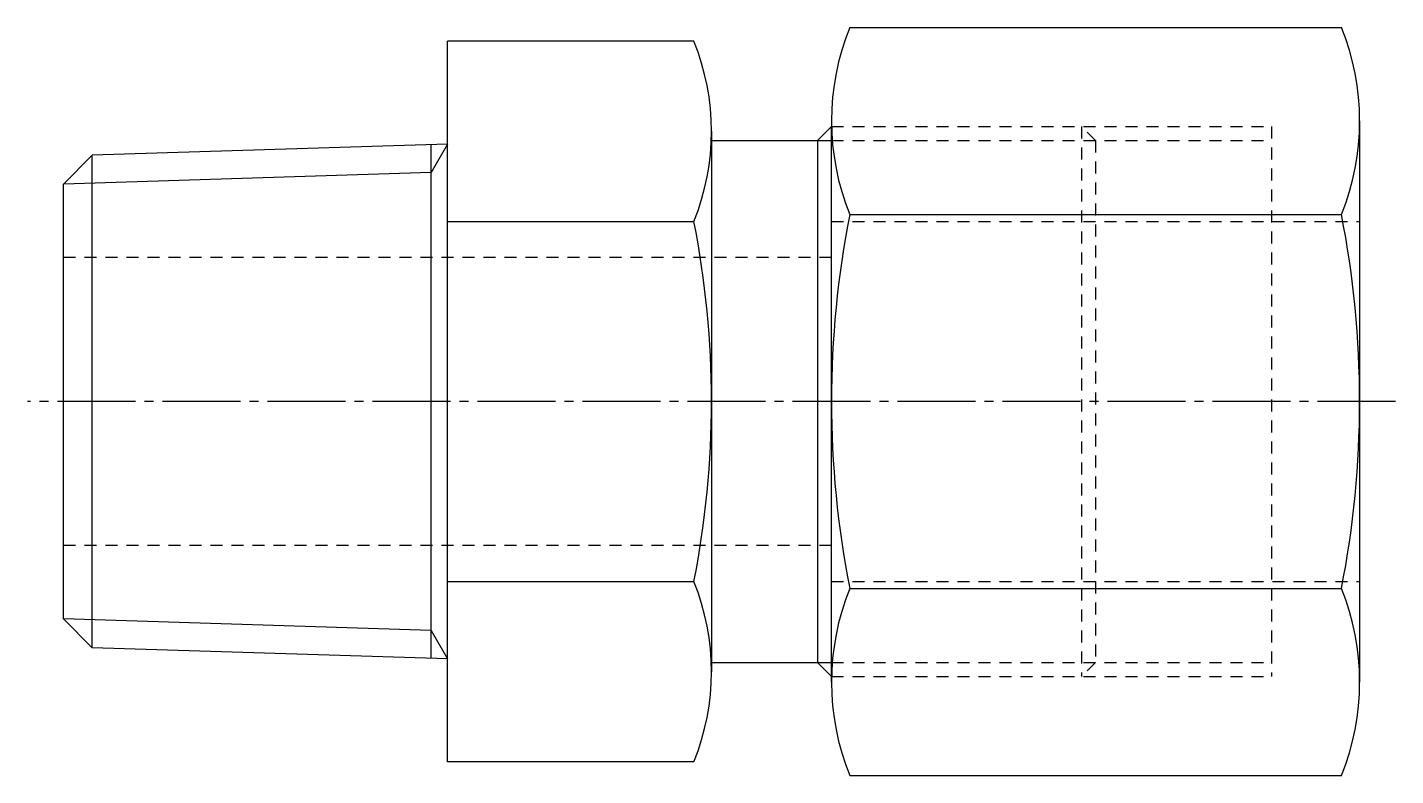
# Model space of a CAD drawing. Extents: x 5.3 to 95.6, y 5 to 98.
# Drawn here: x 38.6 to 95.6, y 66.8 to 98 of the extents above; entities outside this region: 2.
import ezdxf

# ---------------------------------------------------------------- set-up
doc = ezdxf.new("R2010")
doc.units = 0
doc.header["$LTSCALE"] = 0.25
doc.linetypes.add('CENTER', pattern=[17.5, 13, -1.5, 1.5, -1.5])
doc.linetypes.add('DASHED', pattern=[3.5, 2, -1.5])
doc.layers.get('0').update_dxf_attribs({"linetype": 'CONTINUOUS'})
doc.layers.add('CENTER', color=1, linetype='CENTER')
doc.styles.get("Standard").update_dxf_attribs({"font": 'txt.shx'})

msp = doc.modelspace()

# ---------------------------------------------------------------- linework, layer by layer
for p, q in [((72.855, 98.021), (93.341, 98.021)), ((66.369, 97.444), (56.098, 97.444)), ((56.098, 67.422), (56.098, 97.444)), ((94.098, 94.124), (94.098, 82.433)), ((67.098, 93.691), (67.098, 71.174)), ((71.517, 93.307), (72.098, 93.888)), ((72.098, 82.433), (72.098, 93.888)), ((56.098, 93.155), (41.298, 92.693)), ((55.415, 71.732), (55.415, 93.134)), ((67.091, 93.307), (71.517, 93.307)), ((71.517, 93.307), (71.517, 71.558)), ((40.098, 91.493), (41.298, 92.693)), ((41.298, 72.173), (41.298, 92.693)), ((40.098, 73.372), (40.098, 91.493)), ((72.855, 90.227), (93.341, 90.227)), ((56.098, 89.938), (66.369, 89.938)), ((72.098, 70.741), (72.098, 82.433)), ((94.098, 82.433), (94.098, 70.741)), ((56.098, 74.927), (66.369, 74.927)), ((72.855, 74.639), (93.341, 74.639)), ((40.098, 73.372), (41.298, 72.173)), ((56.098, 71.71), (41.298, 72.173)), ((67.091, 71.558), (71.517, 71.558)), ((71.517, 71.558), (72.098, 70.977)), ((66.369, 67.422), (56.098, 67.422)), ((72.855, 66.844), (93.341, 66.844))]:
    msp.add_line(p, q)
at = {"color": 3, "linetype": 'DASHED'}
for p, q in [((72.098, 93.888), (90.431, 93.888)), ((83.098, 93.307), (82.517, 93.888)), ((82.517, 93.888), (82.517, 70.977)), ((90.431, 93.888), (90.431, 70.977)), ((72.098, 93.307), (90.431, 93.307)), ((83.098, 93.307), (83.098, 71.558)), ((72.098, 89.933), (94.098, 89.933)), ((72.098, 88.433), (40.098, 88.433)), ((72.098, 76.433), (40.098, 76.433)), ((72.098, 74.933), (94.098, 74.933)), ((72.098, 71.558), (90.431, 71.558)), ((83.098, 71.558), (82.517, 70.977)), ((72.098, 70.977), (90.431, 70.977))]:
    msp.add_line(p, q, dxfattribs=at)
at = {"color": 3, "linetype": 'CONTINUOUS'}
for p, q in [((56.098, 93.155), (55.415, 91.972)), ((71.517, 93.307), (72.098, 93.307)), ((55.415, 91.972), (40.098, 91.493)), ((55.415, 72.894), (40.098, 73.372)), ((55.415, 72.894), (56.098, 71.71)), ((71.517, 71.558), (72.098, 71.558))]:
    msp.add_line(p, q, dxfattribs=at)
for centre, radius, start, end in [((82.507, 94.124), 10.409, 158.0126, 201.9874), ((83.689, 94.124), 10.409, 338.0126, 21.9874), ((57.075, 93.691), 10.023, 338.0126, 21.9874), ((112.598, 82.433), 40.5, 168.9042, 191.0958), ((53.598, 82.433), 40.5, 348.9042, 11.0958), ((28.098, 82.433), 39, 348.9042, 11.0958), ((57.075, 71.174), 10.023, 338.0126, 21.9874), ((82.507, 70.741), 10.409, 158.0126, 201.9874), ((83.689, 70.741), 10.409, 338.0126, 21.9874)]:
    msp.add_arc(centre, radius, start, end)
at = {"layer": 'CENTER'}
msp.add_line((95.598, 82.433), (38.598, 82.433), dxfattribs=at)

# ---------------------------------------------------------------- texts
for s, p in [('DKPT15 - 4', (5, 12.5)), ('DKPT154', (5, 5))]:
    msp.add_text(s, height=2).set_placement(p)

doc.saveas('drawing.dxf')
